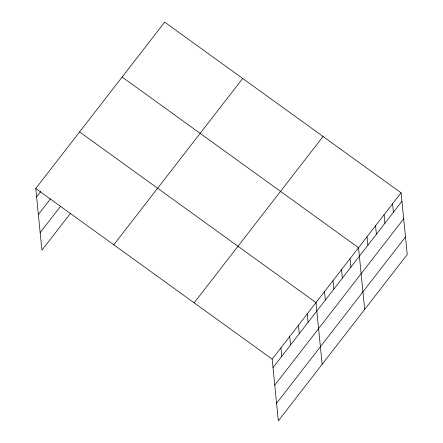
<?xml version="1.0" encoding="UTF-8"?>
<svg xmlns="http://www.w3.org/2000/svg" width="443" height="443" viewBox="0 0 443 443"><rect width="100%" height="100%" fill="white"/><g stroke="black" fill="none" stroke-linecap="round" stroke-linejoin="round"><path stroke-width="0.66" d="M70.304 213.565L41.919 250.19L35.761 188.485L164.68 22.15L401.081 192.81L407.239 254.515L278.32 420.85L272.163 359.146L401.081 192.81M36.603 196.952L40.778 191.564M38.358 214.523L50.463 198.901M40.163 232.625L60.619 206.228M113.773 244.807L242.692 78.466M194.15 302.829L323.069 136.494M273.01 367.612L401.928 201.272M274.76 385.177L403.678 218.842M276.565 403.28L405.489 236.944M122.135 77.043L358.537 247.698L364.694 309.402M79.59 131.931L315.997 302.591L322.155 364.296M35.761 188.485L272.163 359.146M392.57 203.786L393.417 212.252M384.064 214.766L384.912 223.233M375.553 225.742L376.4 234.209M367.048 236.723L367.889 245.189M350.031 258.679L350.873 267.146M341.52 269.66L342.367 278.121M333.014 280.635L333.856 289.102M324.503 291.616L325.35 300.077M307.226 313.904L308.073 322.366M298.46 325.212L299.307 333.679M289.694 336.525L290.542 344.992M280.928 347.838L281.776 356.299"/></g></svg>
